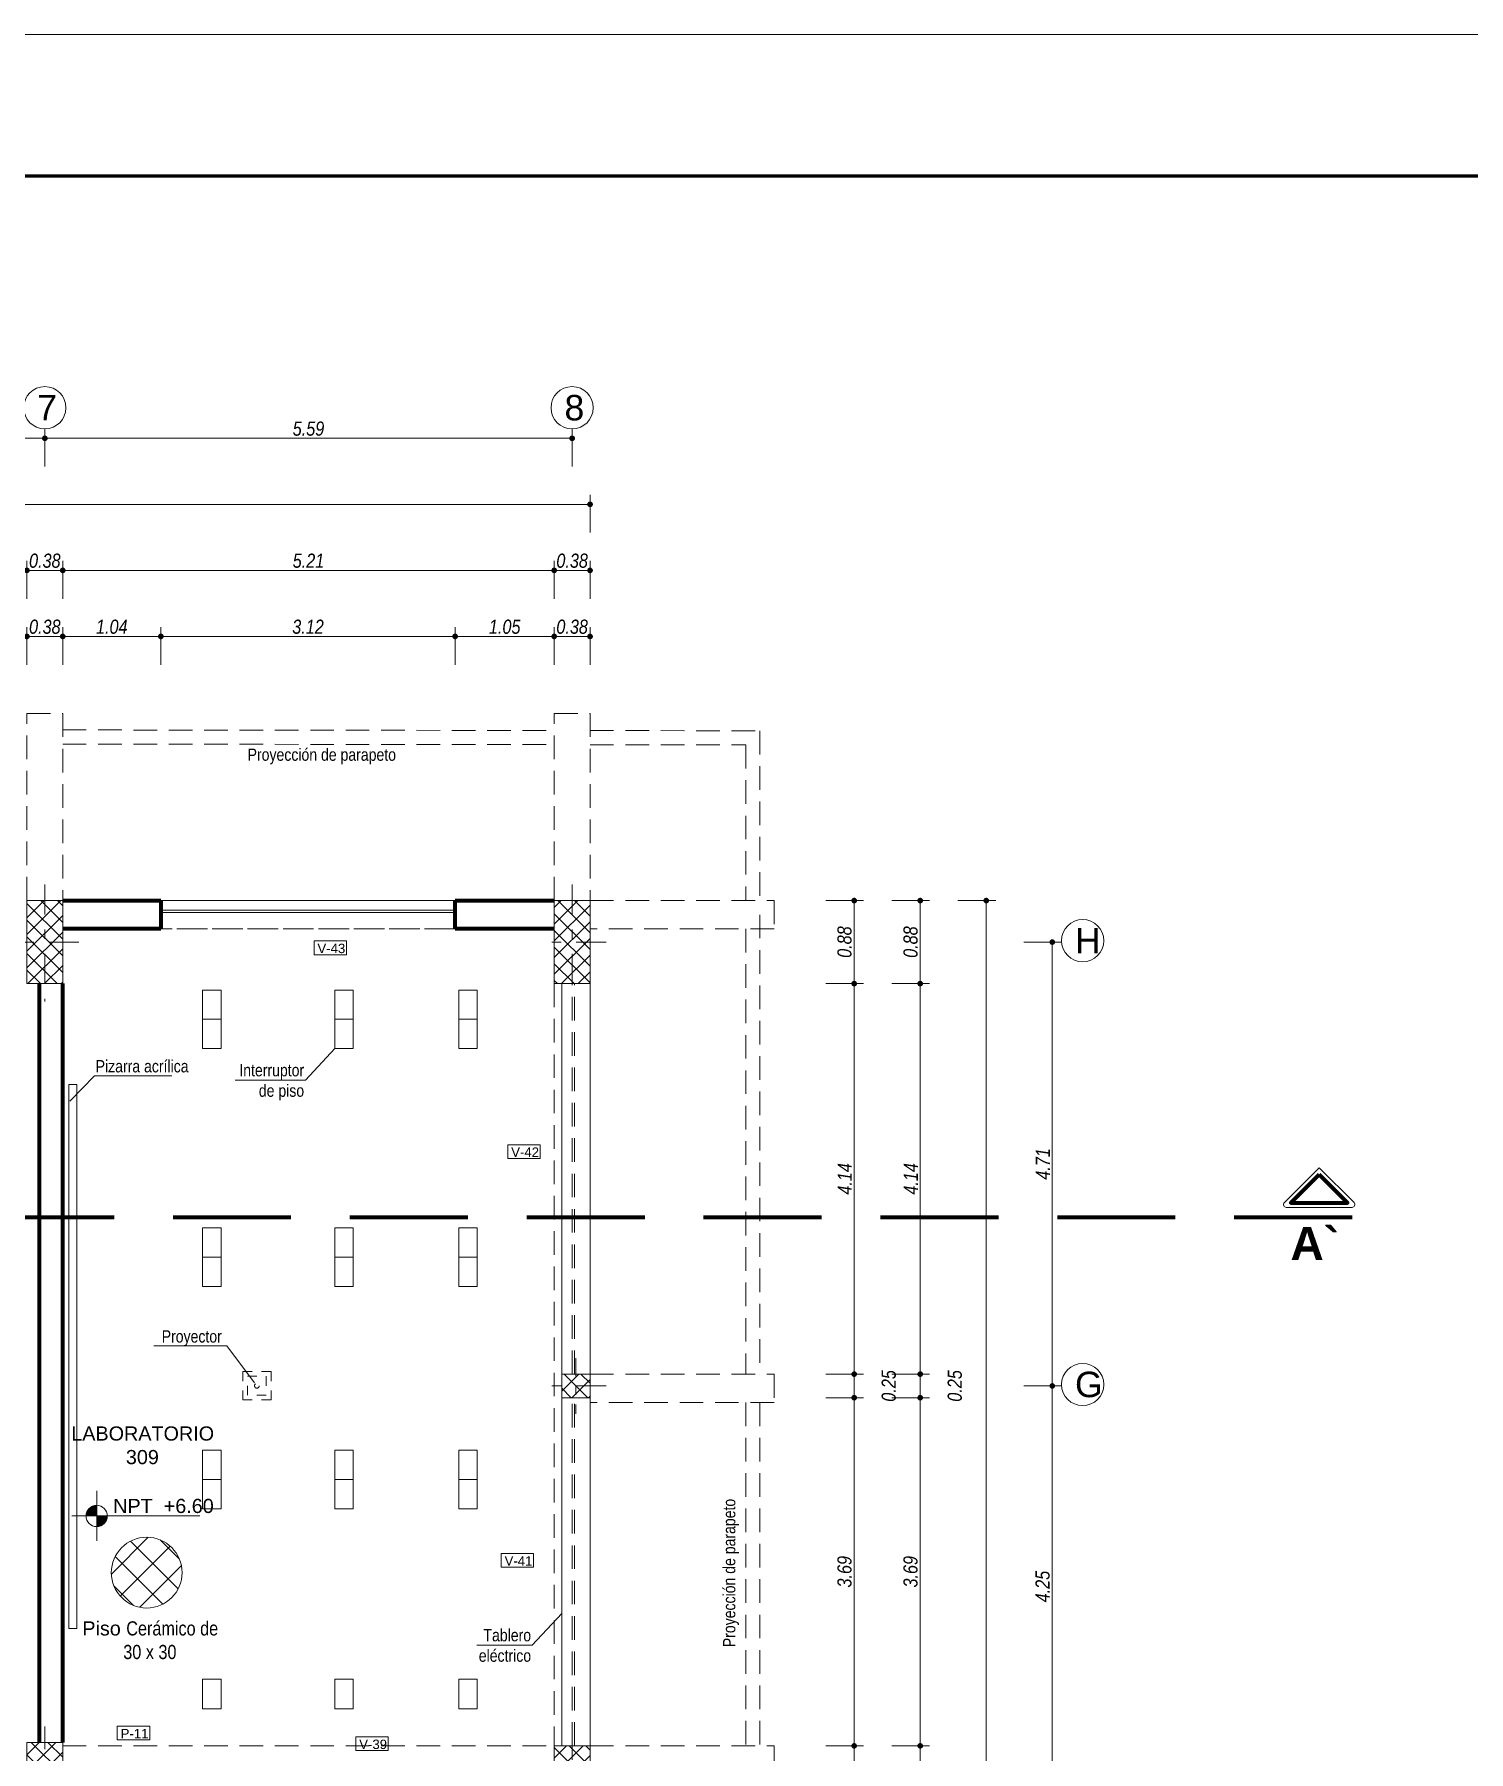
# Model space of a CAD drawing. Header units: inches. Extents: x 140 to 978, y -82 to 38.
# Drawn here: x 801.6 to 816.8, y 13.45 to 31.65 of the extents above; entities that cross this region are included whole.
import ezdxf

# ---------------------------------------------------------------- set-up
doc = ezdxf.new("R2010")
doc.units = ezdxf.units.IN
doc.header["$MEASUREMENT"] = 0
for name, pattern in [('DASHDOT2', [12.7, 6.35, -3.175, 0, -3.175]), ('DASHED', [0.75, 0.5, -0.25]), ('DASHED2', [0.375, 0.25, -0.125])]:
    doc.linetypes.add(name, pattern=pattern)
doc.layers.get('0').update_dxf_attribs({"lineweight": 0})
for name, color, linetype, lineweight in [('UNSAAC CUBIERTAS', 22, 'Continuous', 0), ('UNSAAC- ROTULO', 7, 'Continuous', 60), ('UNSAAC-COLUMNA', 24, 'Continuous', 0), ('UNSAAC-CORTE ESTRUCTURA', 7, 'Continuous', 70), ('UNSAAC-COTA', 48, 'Continuous', 0), ('UNSAAC-EJE COLUMNA', 22, 'DASHDOT2', 0), ('UNSAAC-FACHADA(2DO PLANO)', 7, 'Continuous', 30), ('UNSAAC-LINEA DE CORTE', 7, 'Continuous', 70), ('UNSAAC-LLAMADOS', 88, 'Continuous', 0), ('UNSAAC-MUEBLE', 254, 'Continuous', 0), ('UNSAAC-MURETE', 146, 'Continuous', 20), ('UNSAAC-MUROS', 7, 'Continuous', 70), ('UNSAAC-PROYECCIONES', 38, 'DASHED2', 0), ('UNSAAC-TEXTOS', 250, 'Continuous', 0), ('UNSAAC-TEXTURAS', 250, 'Continuous', 0), ('UNSAAC-VANOS', 24, 'Continuous', 0)]:
    doc.layers.add(name, color=color, linetype=linetype, lineweight=lineweight)
doc.styles.add('5mm', font='GOTHIC.TTF', dxfattribs={"height": 5})
doc.styles.add('narrow', font='')
doc.styles.get("Standard").update_dxf_attribs({"font": 'arial.ttf'})
doc.styles.get('narrow').set_extended_font_data('Arial Narrow', italic=True)
doc.dimstyles.new('1EN75', dxfattribs={"dimtxt": 0.15, "dimasz": 0.06, "dimexe": 0.1, "dimexo": 0.15, "dimgap": 0.025, "dimtad": 1, "dimzin": 1, "dimdsep": 46, "dimtxsty": 'narrow', "dimblk": 'DOT', "dimcen": 0.1, "dimclrd": 256, "dimclre": 256, "dimclrt": 256, "dimaunit": 1, "dimadec": 3, "dimazin": 0, "dimtfac": 1, "dimtmove": 2, "dimatfit": 3, "dimldrblk": 'ARCHTICK', "dimfxl": 0.3, "dimfxlon": 1, "dimtolj": 1, "dimtzin": 0, "dimlwd": 0, "dimlwe": 0, "dimarcsym": 0})

# ---------------------------------------------------------------- blocks, each defined once
blk = doc.blocks.new('col 1')
at = {"layer": 'UNSAAC-TEXTURAS'}
h = blk.add_hatch(dxfattribs=at)
h.set_pattern_fill('ANSI37', color=256)
h.set_pattern_definition([(45, (-883.57834, -198.29603), (-0.088388348, 0.088388348), []), (135, (-883.57834, -198.29603), (-0.088388348, -0.088388348), [])])
h.paths.add_polyline_path([(0.15, 0.25), (0, 0.25), (0, 0.125), (0.15, 0.125)])
h.paths.add_polyline_path([(0.3, 0), (0.3, 0.125), (0.15, 0.125), (0.15, 0)])
h.paths.add_polyline_path([(0.3, 0.125), (0.3, 0.25), (0.15, 0.25), (0.15, 0.125)])
h.paths.add_polyline_path([(0, 0.125), (0, 0), (0.15, 0), (0.15, 0.125)])
at = {"layer": 'UNSAAC-COLUMNA'}
blk.add_lwpolyline([(0, 0), (0.3, 0), (0.3, 0.25), (0, 0.25)], close=True, dxfattribs=at)
at = {"layer": 'UNSAAC-EJE COLUMNA', "ltscale": 0.03}
blk.add_line((0.15, 0.42), (0.15, -0.17), dxfattribs=at)
at = {"layer": 'UNSAAC-EJE COLUMNA', "ltscale": 0.05}
blk.add_line((0.47, 0.125), (-0.17, 0.125), dxfattribs=at)
blk = doc.blocks.new('c')
at = {"layer": 'UNSAAC-TEXTURAS'}
h = blk.add_hatch(dxfattribs=at)
h.set_pattern_fill('ANSI37', color=256)
h.set_pattern_definition([(45, (-855.58834, -178.38853), (-0.088388348, 0.088388348), []), (135, (-855.58834, -178.38853), (-0.088388348, -0.088388348), [])])
h.paths.add_polyline_path([(0.19, 0.635), (0, 0.635), (0, 0.316), (0.19, 0.316)])
h.paths.add_polyline_path([(0.19, 0.316), (0.38, 0.316), (0.38, 0.635), (0.19, 0.635)])
h.paths.add_polyline_path([(0.19, 0), (0.38, 0), (0.38, 0.316), (0.19, 0.316)])
h.paths.add_polyline_path([(0.19, 0.316), (0, 0.316), (0, 0), (0.19, 0)])
at = {"layer": 'UNSAAC-COLUMNA'}
blk.add_lwpolyline([(0, 0), (0, 0.635), (0.38, 0.635), (0.38, 0)], dxfattribs=at)
blk.add_lwpolyline([(0, 0.635), (0.38, 0.635), (0.38, 0), (0, 0)], close=True, dxfattribs=at)
at = {"layer": 'UNSAAC-EJE COLUMNA', "ltscale": 0.05}
for p, q in [((0.19, -0.172), (0.19, 0.805)), ((0.55, 0.316), (-0.17, 0.316))]:
    blk.add_line(p, q, dxfattribs=at)
blk = doc.blocks.new('cs1')
at = {"layer": 'UNSAAC-TEXTURAS'}
h = blk.add_hatch(dxfattribs=at)
h.set_pattern_fill('ANSI37', color=256)
h.paths.add_polyline_path([(850.008, 169.826), (850.198, 169.826), (850.198, 170.266), (850.008, 170.266)])
h.paths.add_polyline_path([(850.198, 169.826), (850.388, 169.826), (850.388, 170.266), (850.198, 170.266)])
h.paths.add_polyline_path([(850.388, 169.826), (850.198, 169.826), (850.198, 169.386), (850.388, 169.386)])
h.paths.add_polyline_path([(850.198, 169.826), (850.008, 169.826), (850.008, 169.386), (850.198, 169.386)])
at = {"layer": 'UNSAAC-COLUMNA'}
blk.add_lwpolyline([(850.388, 169.386), (850.388, 170.266), (850.008, 170.266), (850.008, 169.386)], close=True, dxfattribs=at)
at = {"layer": 'UNSAAC-EJE COLUMNA', "ltscale": 0.05}
for p, q in [((850.198, 170.436), (850.198, 169.196)), ((850.558, 169.826), (849.828, 169.826))]:
    blk.add_line(p, q, dxfattribs=at)
blk = doc.blocks.new('A$C38507331')
at = {"layer": 'UNSAAC-PROYECCIONES'}
for p, q in [((7.069, 34.716), (1.859, 34.716)), ((7.069, 34.416), (1.859, 34.416)), ((1.859, 33.871), (1.859, 25.791)), ((7.069, 33.836), (7.069, 25.756)), ((7.449, 33.836), (7.449, 25.756)), ((1.859, 25.756), (7.069, 25.756))]:
    blk.add_line(p, q, dxfattribs=at)
for points in [[(1.479, 34.716), (1.479, 36.7), (1.859, 36.7), (1.859, 34.716)], [(7.069, 34.716), (7.069, 36.7), (7.449, 36.7), (7.449, 34.716)], [(1.859, 36.525), (7.069, 36.519)], [(7.449, 36.518), (9.249, 36.516), (9.249, 34.716)], [(1.859, 36.375), (7.069, 36.369)], [(7.449, 36.368), (9.099, 36.366), (9.099, 34.716)], [(7.449, 34.716), (9.399, 34.716), (9.399, 34.416), (7.449, 34.416)], [(9.099, 34.416), (9.099, 29.696)], [(9.249, 34.566), (9.249, 29.691)], [(7.449, 29.696), (9.399, 29.696), (9.399, 29.396), (7.449, 29.396)], [(9.099, 29.396), (9.099, 25.756)], [(9.249, 29.396), (9.249, 25.756)], [(7.449, 25.756), (9.399, 25.756), (9.399, 25.456), (7.449, 25.456)]]:
    blk.add_lwpolyline(points, dxfattribs=at)
at = {"layer": 'UNSAAC-TEXTURAS'}
for name, p in [('cs1', (-848.529, -135.55)), ('cs1', (-842.939, -135.55)), ('col 1', (7.149, 29.446)), ('c', (1.479, 25.156)), ('cs1', (-842.939, -144.51))]:
    blk.add_blockref(name, p, dxfattribs=at)
blk = doc.blocks.new('_Dot')
at = {"color": 0, "linetype": 'ByBlock', "lineweight": -2}
blk.add_line((-0.5, 0), (-1, 0), dxfattribs=at)
at = {"color": 0, "linetype": 'ByBlock', "const_width": 0.5}
blk.add_lwpolyline([(-0.25, 0, 1), (0.25, 0, 1)], format="xyb", close=True, dxfattribs=at)
blk = doc.blocks.new('*D501')
at = {"layer": 'Defpoints', "color": 0, "transparency": 16777216}
for p in [(801.897, 25.269), (801.517, 24.269), (801.897, 24.269)]:
    blk.add_point(p, dxfattribs=at)
at = {"layer": 'UNSAAC-COTA', "lineweight": 0, "transparency": 16777216}
for p, q in [((801.517, 24.969), (801.517, 25.369)), ((801.897, 24.969), (801.897, 25.369)), ((801.577, 25.269), (801.837, 25.269))]:
    blk.add_line(p, q, dxfattribs=at)
at = {"layer": 'UNSAAC-COTA', "lineweight": 0, "transparency": 16777216, "xscale": 0.06, "yscale": 0.06, "zscale": 0.06, "rotation": 180}
blk.add_blockref('_Dot', (801.517, 25.269), dxfattribs=at)
at = {"layer": 'UNSAAC-COTA', "lineweight": 0, "transparency": 16777216, "xscale": 0.06, "yscale": 0.06, "zscale": 0.06}
blk.add_blockref('_Dot', (801.897, 25.269), dxfattribs=at)
at = {"layer": 'UNSAAC-COTA', "transparency": 16777216, "insert": (801.707, 25.371), "char_height": 0.15, "attachment_point": 5, "style": 'narrow'}
blk.add_mtext('\\A1;0.38', dxfattribs=at)
blk = doc.blocks.new('_ArchTick')
at = {"layer": 'UNSAAC-FACHADA(2DO PLANO)', "color": 0, "const_width": 0.15}
blk.add_lwpolyline([(-0.5, -0.5), (0.5, 0.5)], dxfattribs=at)
blk = doc.blocks.new('*D502')
at = {"layer": 'Defpoints', "color": 0, "transparency": 16777216}
for p in [(802.937, 25.269), (801.897, 24.269), (802.937, 24.269)]:
    blk.add_point(p, dxfattribs=at)
at = {"layer": 'UNSAAC-COTA', "lineweight": 0, "transparency": 16777216}
for p, q in [((801.897, 24.969), (801.897, 25.369)), ((802.937, 24.969), (802.937, 25.369)), ((801.957, 25.269), (802.877, 25.269))]:
    blk.add_line(p, q, dxfattribs=at)
at = {"layer": 'UNSAAC-COTA', "lineweight": 0, "transparency": 16777216, "xscale": 0.06, "yscale": 0.06, "zscale": 0.06, "rotation": 180}
blk.add_blockref('_Dot', (801.897, 25.269), dxfattribs=at)
at = {"layer": 'UNSAAC-COTA', "lineweight": 0, "transparency": 16777216, "xscale": 0.06, "yscale": 0.06, "zscale": 0.06}
blk.add_blockref('_Dot', (802.937, 25.269), dxfattribs=at)
at = {"layer": 'UNSAAC-COTA', "transparency": 16777216, "insert": (802.417, 25.371), "char_height": 0.15, "attachment_point": 5, "style": 'narrow'}
blk.add_mtext('\\A1;1.04', dxfattribs=at)
blk = doc.blocks.new('*D503')
at = {"layer": 'Defpoints', "color": 0, "transparency": 16777216}
for p in [(806.057, 25.269), (802.937, 24.269), (806.057, 24.269)]:
    blk.add_point(p, dxfattribs=at)
at = {"layer": 'UNSAAC-COTA', "lineweight": 0, "transparency": 16777216}
for p, q in [((802.937, 24.969), (802.937, 25.369)), ((806.057, 24.969), (806.057, 25.369)), ((802.997, 25.269), (805.997, 25.269))]:
    blk.add_line(p, q, dxfattribs=at)
at = {"layer": 'UNSAAC-COTA', "lineweight": 0, "transparency": 16777216, "xscale": 0.06, "yscale": 0.06, "zscale": 0.06, "rotation": 180}
blk.add_blockref('_Dot', (802.937, 25.269), dxfattribs=at)
at = {"layer": 'UNSAAC-COTA', "lineweight": 0, "transparency": 16777216, "xscale": 0.06, "yscale": 0.06, "zscale": 0.06}
blk.add_blockref('_Dot', (806.057, 25.269), dxfattribs=at)
at = {"layer": 'UNSAAC-COTA', "transparency": 16777216, "insert": (804.497, 25.371), "char_height": 0.15, "attachment_point": 5, "style": 'narrow'}
blk.add_mtext('\\A1;3.12', dxfattribs=at)
blk = doc.blocks.new('*D504')
at = {"layer": 'Defpoints', "color": 0, "transparency": 16777216}
for p in [(807.107, 25.269), (806.057, 24.269), (807.107, 24.269)]:
    blk.add_point(p, dxfattribs=at)
at = {"layer": 'UNSAAC-COTA', "lineweight": 0, "transparency": 16777216}
for p, q in [((806.057, 24.969), (806.057, 25.369)), ((807.107, 24.969), (807.107, 25.369)), ((806.117, 25.269), (807.047, 25.269))]:
    blk.add_line(p, q, dxfattribs=at)
at = {"layer": 'UNSAAC-COTA', "lineweight": 0, "transparency": 16777216, "xscale": 0.06, "yscale": 0.06, "zscale": 0.06, "rotation": 180}
blk.add_blockref('_Dot', (806.057, 25.269), dxfattribs=at)
at = {"layer": 'UNSAAC-COTA', "lineweight": 0, "transparency": 16777216, "xscale": 0.06, "yscale": 0.06, "zscale": 0.06}
blk.add_blockref('_Dot', (807.107, 25.269), dxfattribs=at)
at = {"layer": 'UNSAAC-COTA', "transparency": 16777216, "insert": (806.582, 25.371), "char_height": 0.15, "attachment_point": 5, "style": 'narrow'}
blk.add_mtext('\\A1;1.05', dxfattribs=at)
blk = doc.blocks.new('*D505')
at = {"layer": 'Defpoints', "color": 0, "transparency": 16777216}
for p in [(807.487, 25.269), (807.107, 24.269), (807.487, 24.269)]:
    blk.add_point(p, dxfattribs=at)
at = {"layer": 'UNSAAC-COTA', "lineweight": 0, "transparency": 16777216}
for p, q in [((807.107, 24.969), (807.107, 25.369)), ((807.487, 24.969), (807.487, 25.369)), ((807.167, 25.269), (807.427, 25.269))]:
    blk.add_line(p, q, dxfattribs=at)
at = {"layer": 'UNSAAC-COTA', "lineweight": 0, "transparency": 16777216, "xscale": 0.06, "yscale": 0.06, "zscale": 0.06, "rotation": 180}
blk.add_blockref('_Dot', (807.107, 25.269), dxfattribs=at)
at = {"layer": 'UNSAAC-COTA', "lineweight": 0, "transparency": 16777216, "xscale": 0.06, "yscale": 0.06, "zscale": 0.06}
blk.add_blockref('_Dot', (807.487, 25.269), dxfattribs=at)
at = {"layer": 'UNSAAC-COTA', "transparency": 16777216, "insert": (807.297, 25.371), "char_height": 0.15, "attachment_point": 5, "style": 'narrow'}
blk.add_mtext('\\A1;0.38', dxfattribs=at)
blk = doc.blocks.new('*D517')
at = {"layer": 'Defpoints', "color": 0, "transparency": 16777216}
for p in [(801.897, 25.969), (801.517, 24.269), (801.897, 24.269)]:
    blk.add_point(p, dxfattribs=at)
at = {"layer": 'UNSAAC-COTA', "lineweight": 0, "transparency": 16777216}
for p, q in [((801.517, 25.669), (801.517, 26.069)), ((801.897, 25.669), (801.897, 26.069)), ((801.577, 25.969), (801.837, 25.969))]:
    blk.add_line(p, q, dxfattribs=at)
at = {"layer": 'UNSAAC-COTA', "lineweight": 0, "transparency": 16777216, "xscale": 0.06, "yscale": 0.06, "zscale": 0.06, "rotation": 180}
blk.add_blockref('_Dot', (801.517, 25.969), dxfattribs=at)
at = {"layer": 'UNSAAC-COTA', "lineweight": 0, "transparency": 16777216, "xscale": 0.06, "yscale": 0.06, "zscale": 0.06}
blk.add_blockref('_Dot', (801.897, 25.969), dxfattribs=at)
at = {"layer": 'UNSAAC-COTA', "transparency": 16777216, "insert": (801.707, 26.071), "char_height": 0.15, "attachment_point": 5, "style": 'narrow'}
blk.add_mtext('\\A1;0.38', dxfattribs=at)
blk = doc.blocks.new('*D518')
at = {"layer": 'Defpoints', "color": 0, "transparency": 16777216}
for p in [(807.107, 25.969), (801.897, 24.269), (807.107, 24.269)]:
    blk.add_point(p, dxfattribs=at)
at = {"layer": 'UNSAAC-COTA', "lineweight": 0, "transparency": 16777216}
for p, q in [((801.897, 25.669), (801.897, 26.069)), ((807.107, 25.669), (807.107, 26.069)), ((801.957, 25.969), (807.047, 25.969))]:
    blk.add_line(p, q, dxfattribs=at)
at = {"layer": 'UNSAAC-COTA', "lineweight": 0, "transparency": 16777216, "xscale": 0.06, "yscale": 0.06, "zscale": 0.06, "rotation": 180}
blk.add_blockref('_Dot', (801.897, 25.969), dxfattribs=at)
at = {"layer": 'UNSAAC-COTA', "lineweight": 0, "transparency": 16777216, "xscale": 0.06, "yscale": 0.06, "zscale": 0.06}
blk.add_blockref('_Dot', (807.107, 25.969), dxfattribs=at)
at = {"layer": 'UNSAAC-COTA', "transparency": 16777216, "insert": (804.502, 26.071), "char_height": 0.15, "attachment_point": 5, "style": 'narrow'}
blk.add_mtext('\\A1;5.21', dxfattribs=at)
blk = doc.blocks.new('*D519')
at = {"layer": 'Defpoints', "color": 0, "transparency": 16777216}
for p in [(807.487, 25.969), (807.107, 24.269), (807.487, 24.269)]:
    blk.add_point(p, dxfattribs=at)
at = {"layer": 'UNSAAC-COTA', "lineweight": 0, "transparency": 16777216}
for p, q in [((807.107, 25.669), (807.107, 26.069)), ((807.487, 25.669), (807.487, 26.069)), ((807.167, 25.969), (807.427, 25.969))]:
    blk.add_line(p, q, dxfattribs=at)
at = {"layer": 'UNSAAC-COTA', "lineweight": 0, "transparency": 16777216, "xscale": 0.06, "yscale": 0.06, "zscale": 0.06, "rotation": 180}
blk.add_blockref('_Dot', (807.107, 25.969), dxfattribs=at)
at = {"layer": 'UNSAAC-COTA', "lineweight": 0, "transparency": 16777216, "xscale": 0.06, "yscale": 0.06, "zscale": 0.06}
blk.add_blockref('_Dot', (807.487, 25.969), dxfattribs=at)
at = {"layer": 'UNSAAC-COTA', "transparency": 16777216, "insert": (807.297, 26.071), "char_height": 0.15, "attachment_point": 5, "style": 'narrow'}
blk.add_mtext('\\A1;0.38', dxfattribs=at)
blk = doc.blocks.new('*D520')
at = {"layer": 'Defpoints', "color": 0, "transparency": 16777216}
for p in [(807.487, 26.669), (807.487, 24.269), (769.891, 21.864)]:
    blk.add_point(p, dxfattribs=at)
at = {"layer": 'UNSAAC-COTA', "lineweight": 0, "transparency": 16777216}
for p, q in [((769.891, 26.369), (769.891, 26.769)), ((807.487, 26.369), (807.487, 26.769)), ((769.951, 26.669), (807.427, 26.669))]:
    blk.add_line(p, q, dxfattribs=at)
at = {"layer": 'UNSAAC-COTA', "lineweight": 0, "transparency": 16777216, "xscale": 0.06, "yscale": 0.06, "zscale": 0.06, "rotation": 180}
blk.add_blockref('_Dot', (769.891, 26.669), dxfattribs=at)
at = {"layer": 'UNSAAC-COTA', "lineweight": 0, "transparency": 16777216, "xscale": 0.06, "yscale": 0.06, "zscale": 0.06}
blk.add_blockref('_Dot', (807.487, 26.669), dxfattribs=at)
at = {"layer": 'UNSAAC-COTA', "transparency": 16777216, "insert": (788.689, 26.771), "char_height": 0.15, "attachment_point": 5, "style": 'narrow'}
blk.add_mtext('\\A1;37.60', dxfattribs=at)
blk = doc.blocks.new('*D526')
at = {"layer": 'Defpoints', "color": 0, "transparency": 16777216}
for p in [(801.707, 27.369), (796.127, 24.439), (801.707, 24.439)]:
    blk.add_point(p, dxfattribs=at)
at = {"layer": 'UNSAAC-COTA', "lineweight": 0, "transparency": 16777216}
for p, q in [((796.127, 27.069), (796.127, 27.469)), ((796.187, 27.369), (801.647, 27.369)), ((801.707, 27.069), (801.707, 27.469))]:
    blk.add_line(p, q, dxfattribs=at)
at = {"layer": 'UNSAAC-COTA', "lineweight": 0, "transparency": 16777216, "xscale": 0.06, "yscale": 0.06, "zscale": 0.06, "rotation": 180}
blk.add_blockref('_Dot', (796.127, 27.369), dxfattribs=at)
at = {"layer": 'UNSAAC-COTA', "lineweight": 0, "transparency": 16777216, "xscale": 0.06, "yscale": 0.06, "zscale": 0.06}
blk.add_blockref('_Dot', (801.707, 27.369), dxfattribs=at)
at = {"layer": 'UNSAAC-COTA', "transparency": 16777216, "insert": (798.917, 27.471), "char_height": 0.15, "attachment_point": 5, "style": 'narrow'}
blk.add_mtext('\\A1;5.58', dxfattribs=at)
blk = doc.blocks.new('*D527')
at = {"layer": 'Defpoints', "color": 0, "transparency": 16777216}
for p in [(807.297, 27.369), (801.707, 24.439), (807.297, 24.439)]:
    blk.add_point(p, dxfattribs=at)
at = {"layer": 'UNSAAC-COTA', "lineweight": 0, "transparency": 16777216}
for p, q in [((801.707, 27.069), (801.707, 27.469)), ((801.767, 27.369), (807.237, 27.369)), ((807.297, 27.069), (807.297, 27.469))]:
    blk.add_line(p, q, dxfattribs=at)
at = {"layer": 'UNSAAC-COTA', "lineweight": 0, "transparency": 16777216, "xscale": 0.06, "yscale": 0.06, "zscale": 0.06, "rotation": 180}
blk.add_blockref('_Dot', (801.707, 27.369), dxfattribs=at)
at = {"layer": 'UNSAAC-COTA', "lineweight": 0, "transparency": 16777216, "xscale": 0.06, "yscale": 0.06, "zscale": 0.06}
blk.add_blockref('_Dot', (807.297, 27.369), dxfattribs=at)
at = {"layer": 'UNSAAC-COTA', "transparency": 16777216, "insert": (804.502, 27.471), "char_height": 0.15, "attachment_point": 5, "style": 'narrow'}
blk.add_mtext('\\A1;5.59', dxfattribs=at)
blk = doc.blocks.new('*D582')
at = {"layer": 'Defpoints', "color": 0, "transparency": 16777216}
for p in [(807.487, 22.469), (807.487, 21.589), (810.287, 21.589)]:
    blk.add_point(p, dxfattribs=at)
at = {"layer": 'UNSAAC-COTA', "lineweight": 0, "transparency": 16777216}
for p, q in [((809.987, 22.469), (810.387, 22.469)), ((810.287, 22.409), (810.287, 21.649)), ((809.987, 21.589), (810.387, 21.589))]:
    blk.add_line(p, q, dxfattribs=at)
at = {"layer": 'UNSAAC-COTA', "lineweight": 0, "transparency": 16777216, "xscale": 0.06, "yscale": 0.06, "zscale": 0.06}
for p, rotation in [((810.287, 22.469), 90), ((810.287, 21.589), 270)]:
    blk.add_blockref('_Dot', p, dxfattribs=dict(at, rotation=rotation))
at = {"layer": 'UNSAAC-COTA', "transparency": 16777216, "insert": (810.185, 22.029), "char_height": 0.15, "attachment_point": 5, "rotation": 90, "style": 'narrow'}
blk.add_mtext('\\A1;0.88', dxfattribs=at)
blk = doc.blocks.new('*D583')
at = {"layer": 'Defpoints', "color": 0, "transparency": 16777216}
for p in [(807.487, 21.589), (807.487, 17.449), (810.287, 17.449)]:
    blk.add_point(p, dxfattribs=at)
at = {"layer": 'UNSAAC-COTA', "lineweight": 0, "transparency": 16777216}
for p, q in [((809.987, 21.589), (810.387, 21.589)), ((810.287, 21.529), (810.287, 17.509)), ((809.987, 17.449), (810.387, 17.449))]:
    blk.add_line(p, q, dxfattribs=at)
at = {"layer": 'UNSAAC-COTA', "lineweight": 0, "transparency": 16777216, "xscale": 0.06, "yscale": 0.06, "zscale": 0.06}
for p, rotation in [((810.287, 21.589), 90), ((810.287, 17.449), 270)]:
    blk.add_blockref('_Dot', p, dxfattribs=dict(at, rotation=rotation))
at = {"layer": 'UNSAAC-COTA', "transparency": 16777216, "insert": (810.187, 19.519), "char_height": 0.15, "attachment_point": 5, "rotation": 90, "style": 'narrow'}
blk.add_mtext('\\A1;4.14', dxfattribs=at)
blk = doc.blocks.new('*D584')
at = {"layer": 'Defpoints', "color": 0, "transparency": 16777216}
for p in [(807.487, 17.449), (807.487, 17.199), (810.287, 17.199)]:
    blk.add_point(p, dxfattribs=at)
at = {"layer": 'UNSAAC-COTA', "lineweight": 0, "transparency": 16777216}
for p, q in [((809.987, 17.449), (810.387, 17.449)), ((810.287, 17.389), (810.287, 17.259)), ((809.987, 17.199), (810.387, 17.199))]:
    blk.add_line(p, q, dxfattribs=at)
at = {"layer": 'UNSAAC-COTA', "lineweight": 0, "transparency": 16777216, "xscale": 0.06, "yscale": 0.06, "zscale": 0.06}
for p, rotation in [((810.287, 17.449), 90), ((810.287, 17.199), 270)]:
    blk.add_blockref('_Dot', p, dxfattribs=dict(at, rotation=rotation))
at = {"layer": 'UNSAAC-COTA', "transparency": 16777216, "insert": (810.654, 17.324), "char_height": 0.15, "attachment_point": 5, "rotation": 90, "style": 'narrow'}
blk.add_mtext('\\A1;0.25', dxfattribs=at)
blk = doc.blocks.new('*D585')
at = {"layer": 'Defpoints', "color": 0, "transparency": 16777216}
for p in [(807.487, 17.199), (807.487, 13.509), (810.287, 13.509)]:
    blk.add_point(p, dxfattribs=at)
at = {"layer": 'UNSAAC-COTA', "lineweight": 0, "transparency": 16777216}
for p, q in [((809.987, 17.199), (810.387, 17.199)), ((810.287, 17.139), (810.287, 13.569)), ((809.987, 13.509), (810.387, 13.509))]:
    blk.add_line(p, q, dxfattribs=at)
at = {"layer": 'UNSAAC-COTA', "lineweight": 0, "transparency": 16777216, "xscale": 0.06, "yscale": 0.06, "zscale": 0.06}
for p, rotation in [((810.287, 17.199), 90), ((810.287, 13.509), 270)]:
    blk.add_blockref('_Dot', p, dxfattribs=dict(at, rotation=rotation))
at = {"layer": 'UNSAAC-COTA', "transparency": 16777216, "insert": (810.185, 15.354), "char_height": 0.15, "attachment_point": 5, "rotation": 90, "style": 'narrow'}
blk.add_mtext('\\A1;3.69', dxfattribs=at)
blk = doc.blocks.new('*D586')
at = {"layer": 'Defpoints', "color": 0, "transparency": 16777216}
for p in [(807.487, 13.509), (807.487, 12.629), (810.287, 12.629)]:
    blk.add_point(p, dxfattribs=at)
at = {"layer": 'UNSAAC-COTA', "lineweight": 0, "transparency": 16777216}
for p, q in [((809.987, 13.509), (810.387, 13.509)), ((810.287, 13.449), (810.287, 12.689)), ((809.987, 12.629), (810.387, 12.629))]:
    blk.add_line(p, q, dxfattribs=at)
at = {"layer": 'UNSAAC-COTA', "lineweight": 0, "transparency": 16777216, "xscale": 0.06, "yscale": 0.06, "zscale": 0.06}
for p, rotation in [((810.287, 13.509), 90), ((810.287, 12.629), 270)]:
    blk.add_blockref('_Dot', p, dxfattribs=dict(at, rotation=rotation))
at = {"layer": 'UNSAAC-COTA', "transparency": 16777216, "insert": (810.185, 13.069), "char_height": 0.15, "attachment_point": 5, "rotation": 90, "style": 'narrow'}
blk.add_mtext('\\A1;0.88', dxfattribs=at)
blk = doc.blocks.new('*D603')
at = {"layer": 'Defpoints', "color": 0, "transparency": 16777216}
for p in [(807.487, 22.469), (807.487, 21.589), (810.987, 21.589)]:
    blk.add_point(p, dxfattribs=at)
at = {"layer": 'UNSAAC-COTA', "lineweight": 0, "transparency": 16777216}
for p, q in [((810.687, 22.469), (811.087, 22.469)), ((810.987, 22.409), (810.987, 21.649)), ((810.687, 21.589), (811.087, 21.589))]:
    blk.add_line(p, q, dxfattribs=at)
at = {"layer": 'UNSAAC-COTA', "lineweight": 0, "transparency": 16777216, "xscale": 0.06, "yscale": 0.06, "zscale": 0.06}
for p, rotation in [((810.987, 22.469), 90), ((810.987, 21.589), 270)]:
    blk.add_blockref('_Dot', p, dxfattribs=dict(at, rotation=rotation))
at = {"layer": 'UNSAAC-COTA', "transparency": 16777216, "insert": (810.885, 22.029), "char_height": 0.15, "attachment_point": 5, "rotation": 90, "style": 'narrow'}
blk.add_mtext('\\A1;0.88', dxfattribs=at)
blk = doc.blocks.new('*D573')
at = {"layer": 'Defpoints', "color": 0, "transparency": 16777216}
for p in [(807.487, 21.589), (807.487, 17.449), (810.987, 17.449)]:
    blk.add_point(p, dxfattribs=at)
at = {"layer": 'UNSAAC-COTA', "lineweight": 0, "transparency": 16777216}
for p, q in [((810.687, 21.589), (811.087, 21.589)), ((810.987, 21.529), (810.987, 17.509)), ((810.687, 17.449), (811.087, 17.449))]:
    blk.add_line(p, q, dxfattribs=at)
at = {"layer": 'UNSAAC-COTA', "lineweight": 0, "transparency": 16777216, "xscale": 0.06, "yscale": 0.06, "zscale": 0.06}
for p, rotation in [((810.987, 21.589), 90), ((810.987, 17.449), 270)]:
    blk.add_blockref('_Dot', p, dxfattribs=dict(at, rotation=rotation))
at = {"layer": 'UNSAAC-COTA', "transparency": 16777216, "insert": (810.887, 19.519), "char_height": 0.15, "attachment_point": 5, "rotation": 90, "style": 'narrow'}
blk.add_mtext('\\A1;4.14', dxfattribs=at)
blk = doc.blocks.new('*D574')
at = {"layer": 'Defpoints', "color": 0, "transparency": 16777216}
for p in [(807.487, 17.449), (807.487, 17.199), (810.987, 17.199)]:
    blk.add_point(p, dxfattribs=at)
at = {"layer": 'UNSAAC-COTA', "lineweight": 0, "transparency": 16777216}
for p, q in [((810.687, 17.449), (811.087, 17.449)), ((810.987, 17.389), (810.987, 17.259)), ((810.687, 17.199), (811.087, 17.199))]:
    blk.add_line(p, q, dxfattribs=at)
at = {"layer": 'UNSAAC-COTA', "lineweight": 0, "transparency": 16777216, "xscale": 0.06, "yscale": 0.06, "zscale": 0.06}
for p, rotation in [((810.987, 17.449), 90), ((810.987, 17.199), 270)]:
    blk.add_blockref('_Dot', p, dxfattribs=dict(at, rotation=rotation))
at = {"layer": 'UNSAAC-COTA', "transparency": 16777216, "insert": (811.354, 17.324), "char_height": 0.15, "attachment_point": 5, "rotation": 90, "style": 'narrow'}
blk.add_mtext('\\A1;0.25', dxfattribs=at)
blk = doc.blocks.new('*D575')
at = {"layer": 'Defpoints', "color": 0, "transparency": 16777216}
for p in [(807.487, 17.199), (807.487, 13.509), (810.987, 13.509)]:
    blk.add_point(p, dxfattribs=at)
at = {"layer": 'UNSAAC-COTA', "lineweight": 0, "transparency": 16777216}
for p, q in [((810.687, 17.199), (811.087, 17.199)), ((810.987, 17.139), (810.987, 13.569)), ((810.687, 13.509), (811.087, 13.509))]:
    blk.add_line(p, q, dxfattribs=at)
at = {"layer": 'UNSAAC-COTA', "lineweight": 0, "transparency": 16777216, "xscale": 0.06, "yscale": 0.06, "zscale": 0.06}
for p, rotation in [((810.987, 17.199), 90), ((810.987, 13.509), 270)]:
    blk.add_blockref('_Dot', p, dxfattribs=dict(at, rotation=rotation))
at = {"layer": 'UNSAAC-COTA', "transparency": 16777216, "insert": (810.885, 15.354), "char_height": 0.15, "attachment_point": 5, "rotation": 90, "style": 'narrow'}
blk.add_mtext('\\A1;3.69', dxfattribs=at)
blk = doc.blocks.new('*D576')
at = {"layer": 'Defpoints', "color": 0, "transparency": 16777216}
for p in [(807.487, 13.509), (807.487, 12.629), (810.987, 12.629)]:
    blk.add_point(p, dxfattribs=at)
at = {"layer": 'UNSAAC-COTA', "lineweight": 0, "transparency": 16777216}
for p, q in [((810.687, 13.509), (811.087, 13.509)), ((810.987, 13.449), (810.987, 12.689)), ((810.687, 12.629), (811.087, 12.629))]:
    blk.add_line(p, q, dxfattribs=at)
at = {"layer": 'UNSAAC-COTA', "lineweight": 0, "transparency": 16777216, "xscale": 0.06, "yscale": 0.06, "zscale": 0.06}
for p, rotation in [((810.987, 13.509), 90), ((810.987, 12.629), 270)]:
    blk.add_blockref('_Dot', p, dxfattribs=dict(at, rotation=rotation))
at = {"layer": 'UNSAAC-COTA', "transparency": 16777216, "insert": (810.885, 13.069), "char_height": 0.15, "attachment_point": 5, "rotation": 90, "style": 'narrow'}
blk.add_mtext('\\A1;0.88', dxfattribs=at)
blk = doc.blocks.new('*D581')
at = {"layer": 'Defpoints', "color": 0, "transparency": 16777216}
for p in [(807.487, 22.469), (811.687, 22.469), (807.487, -11.501)]:
    blk.add_point(p, dxfattribs=at)
at = {"layer": 'UNSAAC-COTA', "lineweight": 0, "transparency": 16777216}
for p, q in [((811.387, 22.469), (811.787, 22.469)), ((811.687, -11.441), (811.687, 22.409)), ((811.387, -11.501), (811.787, -11.501))]:
    blk.add_line(p, q, dxfattribs=at)
at = {"layer": 'UNSAAC-COTA', "lineweight": 0, "transparency": 16777216, "xscale": 0.06, "yscale": 0.06, "zscale": 0.06}
for p, rotation in [((811.687, 22.469), 90), ((811.687, -11.501), 270)]:
    blk.add_blockref('_Dot', p, dxfattribs=dict(at, rotation=rotation))
at = {"layer": 'UNSAAC-COTA', "transparency": 16777216, "insert": (811.585, 5.484), "char_height": 0.15, "attachment_point": 5, "rotation": 90, "style": 'narrow'}
blk.add_mtext('\\A1;33.97', dxfattribs=at)
blk = doc.blocks.new('*D612')
at = {"layer": 'Defpoints', "color": 0, "transparency": 16777216}
for p in [(807.657, 22.029), (807.657, 17.324), (812.387, 17.324)]:
    blk.add_point(p, dxfattribs=at)
at = {"layer": 'UNSAAC-COTA', "lineweight": 0, "transparency": 16777216}
for p, q in [((812.087, 22.029), (812.487, 22.029)), ((812.387, 21.969), (812.387, 17.384)), ((812.087, 17.324), (812.487, 17.324))]:
    blk.add_line(p, q, dxfattribs=at)
at = {"layer": 'UNSAAC-COTA', "lineweight": 0, "transparency": 16777216, "xscale": 0.06, "yscale": 0.06, "zscale": 0.06}
for p, rotation in [((812.387, 22.029), 90), ((812.387, 17.324), 270)]:
    blk.add_blockref('_Dot', p, dxfattribs=dict(at, rotation=rotation))
at = {"layer": 'UNSAAC-COTA', "transparency": 16777216, "insert": (812.287, 19.677), "char_height": 0.15, "attachment_point": 5, "rotation": 90, "style": 'narrow'}
blk.add_mtext('\\A1;4.71', dxfattribs=at)
blk = doc.blocks.new('*D613')
at = {"layer": 'Defpoints', "color": 0, "transparency": 16777216}
for p in [(807.657, 17.324), (807.657, 13.069), (812.387, 13.069)]:
    blk.add_point(p, dxfattribs=at)
at = {"layer": 'UNSAAC-COTA', "lineweight": 0, "transparency": 16777216}
for p, q in [((812.087, 17.324), (812.487, 17.324)), ((812.387, 17.264), (812.387, 13.129)), ((812.087, 13.069), (812.487, 13.069))]:
    blk.add_line(p, q, dxfattribs=at)
at = {"layer": 'UNSAAC-COTA', "lineweight": 0, "transparency": 16777216, "xscale": 0.06, "yscale": 0.06, "zscale": 0.06}
for p, rotation in [((812.387, 17.324), 90), ((812.387, 13.069), 270)]:
    blk.add_blockref('_Dot', p, dxfattribs=dict(at, rotation=rotation))
at = {"layer": 'UNSAAC-COTA', "transparency": 16777216, "insert": (812.285, 15.197), "char_height": 0.15, "attachment_point": 5, "rotation": 90, "style": 'narrow'}
blk.add_mtext('\\A1;4.25', dxfattribs=at)
blk = doc.blocks.new('npt')
at = {"layer": 'UNSAAC-TEXTOS'}
h = blk.add_hatch(color=0, dxfattribs=at)
h.dxf.hatch_style = 1
h.paths.add_polyline_path([(0.0522, 0), (0, 0), (0, -0.0522, 0.414214)])
h.paths.add_polyline_path([(0, 0.0522, 0.414214), (-0.0522, 0), (0, 0)])
at = {"layer": 'UNSAAC-TEXTOS', "color": 0}
for p, q in [((0, -0.1228), (0, 0.1228)), ((-0.1228, 0), (0.507, 0))]:
    blk.add_line(p, q, dxfattribs=at)
blk.add_circle((0, 0), 0.0522, dxfattribs=at)
blk = doc.blocks.new('cañon planta')
at = {"layer": 'UNSAAC-MUEBLE', "linetype": 'DASHED', "ltscale": 0.09}
blk.add_lwpolyline([(750.392, 72.439), (750.692, 72.439), (750.692, 72.139), (750.392, 72.139), (750.392, 72.439)], dxfattribs=at)
blk.add_lwpolyline([(750.442, 72.389), (750.642, 72.389), (750.642, 72.189), (750.442, 72.189)], close=True, dxfattribs=at)
blk.add_circle((750.542, 72.289), 0.025, dxfattribs=at)

msp = doc.modelspace()

# ---------------------------------------------------------------- hatches: boundary and pattern name
at = {"layer": 'UNSAAC-TEXTOS'}
h = msp.add_hatch(dxfattribs=at)
h.set_pattern_fill('_USER', color=256, scale=0.23019, angle=45, style=0, double=1, pattern_type=0)
h.set_pattern_definition([(45, (737.4198, -71.47575), (-0.16276894, 0.16276894), []), (135, (737.4198, -71.47575), (-0.16276894, -0.16276894), [])])
edge = h.paths.add_edge_path()
edge.add_arc((802.787, 15.345), 0.375, 0, 360)

# ---------------------------------------------------------------- linework, layer by layer
at = {"layer": 'UNSAAC CUBIERTAS', "ltscale": 1.75}
msp.add_lwpolyline([(815.586, 19.267), (815.217, 19.637), (814.847, 19.267, 0.668179), (814.868, 19.216), (815.565, 19.216, 0.668179)], format="xyb", close=True, dxfattribs=at)
at = {"layer": 'UNSAAC- ROTULO', "color": 5, "lineweight": 0, "flags": 128}
msp.add_lwpolyline([(748.395, 31.651), (824.895, 31.651), (824.895, -22.349), (748.395, -22.349)], close=True, dxfattribs=at)
at = {"layer": 'UNSAAC- ROTULO'}
msp.add_lwpolyline([(749.895, 30.151), (823.395, 30.151), (823.395, -20.849), (749.895, -20.849)], close=True, dxfattribs=at)
at = {"layer": 'UNSAAC-CORTE ESTRUCTURA', "ltscale": 2.5}
msp.add_lwpolyline([(815.217, 19.566), (814.917, 19.266), (815.517, 19.266)], close=True, dxfattribs=at)
at = {"layer": 'UNSAAC-LINEA DE CORTE', "linetype": 'DASHED', "ltscale": 2.5}
msp.add_line((756.191, 19.113), (815.594, 19.113), dxfattribs=at)
at = {"layer": 'UNSAAC-LLAMADOS', "ltscale": 2.5}
for points in [[(803.724, 20.565), (804.469, 20.565), (804.781, 20.9)], [(803.052, 20.61), (802.233, 20.61), (801.973, 20.341)], [(806.286, 14.576), (806.875, 14.576), (807.187, 14.912)]]:
    msp.add_lwpolyline(points, dxfattribs=at)
at = {"layer": 'UNSAAC-LLAMADOS'}
msp.add_lwpolyline([(802.864, 17.75), (803.635, 17.75), (803.93, 17.358)], dxfattribs=at)
at = {"layer": 'UNSAAC-MUEBLE'}
for points in [[(803.379, 21.521), (803.575, 21.521), (803.575, 21.211), (803.379, 21.211)], [(804.781, 21.521), (804.977, 21.521), (804.977, 21.211), (804.781, 21.211)], [(806.097, 21.521), (806.292, 21.521), (806.292, 21.211), (806.097, 21.211)], [(803.379, 21.211), (803.575, 21.211), (803.575, 20.9), (803.379, 20.9)], [(804.781, 21.211), (804.977, 21.211), (804.977, 20.9), (804.781, 20.9)], [(806.097, 21.211), (806.292, 21.211), (806.292, 20.9), (806.097, 20.9)], [(803.379, 18.999), (803.575, 18.999), (803.575, 18.688), (803.379, 18.688)], [(804.781, 18.999), (804.977, 18.999), (804.977, 18.688), (804.781, 18.688)], [(806.097, 18.999), (806.292, 18.999), (806.292, 18.688), (806.097, 18.688)], [(803.379, 18.688), (803.575, 18.688), (803.575, 18.378), (803.379, 18.378)], [(804.781, 18.688), (804.977, 18.688), (804.977, 18.378), (804.781, 18.378)], [(806.097, 18.688), (806.292, 18.688), (806.292, 18.378), (806.097, 18.378)], [(803.379, 16.643), (803.575, 16.643), (803.575, 16.333), (803.379, 16.333)], [(804.781, 16.643), (804.977, 16.643), (804.977, 16.333), (804.781, 16.333)], [(806.097, 16.643), (806.292, 16.643), (806.292, 16.333), (806.097, 16.333)], [(803.379, 16.333), (803.575, 16.333), (803.575, 16.022), (803.379, 16.022)], [(804.781, 16.333), (804.977, 16.333), (804.977, 16.022), (804.781, 16.022)], [(806.097, 16.333), (806.292, 16.333), (806.292, 16.022), (806.097, 16.022)], [(803.379, 14.214), (803.575, 14.214), (803.575, 13.903), (803.379, 13.903)], [(804.781, 14.214), (804.977, 14.214), (804.977, 13.903), (804.781, 13.903)], [(806.097, 14.214), (806.292, 14.214), (806.292, 13.903), (806.097, 13.903)]]:
    msp.add_lwpolyline(points, close=True, dxfattribs=at)
at = {"layer": 'UNSAAC-MUEBLE', "ltscale": 2.5}
msp.add_lwpolyline([(801.96, 20.521), (802.048, 20.521), (802.048, 14.754), (801.96, 14.754)], close=True, dxfattribs=at)
at = {"layer": 'UNSAAC-MURETE'}
for p, q in [((807.187, 21.589), (807.487, 21.589)), ((807.187, 17.449), (807.187, 21.589)), ((807.487, 21.589), (807.487, 17.449))]:
    msp.add_line(p, q, dxfattribs=at)
msp.add_lwpolyline([(807.363, 17.199), (807.487, 17.199), (807.487, 13.509), (807.187, 13.509), (807.187, 17.199), (807.337, 17.199)], dxfattribs=at)
at = {"layer": 'UNSAAC-MUROS'}
for p, q in [((801.897, 22.469), (802.937, 22.469)), ((802.937, 22.469), (802.937, 22.169)), ((806.057, 22.469), (807.107, 22.469)), ((806.057, 22.169), (806.057, 22.469)), ((802.937, 22.169), (801.897, 22.169)), ((807.107, 22.169), (806.057, 22.169)), ((801.647, 21.589), (801.647, 13.544)), ((801.897, 13.544), (801.897, 21.589))]:
    msp.add_line(p, q, dxfattribs=at)
at = {"layer": 'UNSAAC-PROYECCIONES'}
msp.add_lwpolyline([(802.937, 22.469), (806.057, 22.469), (806.057, 22.169), (802.937, 22.169)], dxfattribs=at)
at = {"layer": 'UNSAAC-TEXTOS'}
for points in [[(804.561, 22.041), (804.905, 22.041), (804.905, 21.895), (804.561, 21.895)], [(806.615, 19.881), (806.959, 19.881), (806.959, 19.735), (806.615, 19.735)], [(806.545, 15.549), (806.889, 15.549), (806.889, 15.403), (806.545, 15.403)], [(802.475, 13.718), (802.819, 13.718), (802.819, 13.572), (802.475, 13.572)], [(805.004, 13.604), (805.348, 13.604), (805.348, 13.458), (805.004, 13.458)]]:
    msp.add_lwpolyline(points, close=True, dxfattribs=at)
for centre, radius in [((801.707, 27.693), 0.224), ((807.297, 27.693), 0.224), ((812.709, 22.044), 0.224), ((812.709, 17.339), 0.224), ((802.787, 15.345), 0.375)]:
    msp.add_circle(centre, radius, dxfattribs=at)
at = {"layer": 'UNSAAC-VANOS', "ltscale": 0.01}
for p, q in [((802.937, 22.369), (806.057, 22.369)), ((802.937, 22.344), (806.057, 22.344))]:
    msp.add_line(p, q, dxfattribs=at)
at = {"layer": 'UNSAAC-VANOS', "linetype": 'DASHED2'}
for p, q in [((807.297, 17.449), (807.297, 21.589)), ((807.322, 17.449), (807.322, 21.589)), ((807.297, 13.509), (807.297, 17.199)), ((807.322, 13.509), (807.322, 17.199))]:
    msp.add_line(p, q, dxfattribs=at)

# ---------------------------------------------------------------- block references
at = {"layer": 'UNSAAC-COTA'}
msp.add_blockref('cañon planta', (53.413, -54.963), dxfattribs=at)
at = {"layer": 'UNSAAC-MUEBLE'}
msp.add_blockref('A$C38507331', (800.038, -12.247), dxfattribs=at)
at = {"layer": 'UNSAAC-TEXTOS', "xscale": 2.154779168756153, "yscale": 2.154779168756153, "zscale": 2.154779168756153}
msp.add_blockref('npt', (802.257, 15.946), dxfattribs=at)

# ---------------------------------------------------------------- texts
at = {"layer": 'UNSAAC-CORTE ESTRUCTURA', "insert": (815.428, 19.009), "char_height": 0.35, "width": 0.398, "attachment_point": 3, "rotation": 360}
msp.add_mtext('{\\fSwis721 Ex BT|b1|i0|c0|p34;A`}', dxfattribs=at)
at = {"layer": 'UNSAAC-LLAMADOS', "char_height": 0.13, "style": 'narrow'}
for s, insert, width, attachment_point in [('\\pi0.26383;{\\fArial Narrow|b0|i0|c0|p34;Proyección de parapeto }', (803.593, 24.081), 2.08357, 1), ('{\\fArial Narrow|b0|i0|c0|p34;Pizarra acrílica}', (802.246, 20.778), 1.15269, 1), ('{\\fArial Narrow|b0|i0|c0|p34;Interruptor de piso}', (804.456, 20.736), 0.86017, 3), ('{\\fArial Narrow|b0|i0|c0|p34;Proyector}', (802.946, 17.914), 2.19448, 1), ('{\\fArial Narrow|b0|i0|c0|p34;Tablero eléctrico}', (806.862, 14.747), 0.86017, 3)]:
    msp.add_mtext(s, dxfattribs=dict(at, insert=insert, width=width, attachment_point=attachment_point))
at = {"layer": 'UNSAAC-LLAMADOS', "insert": (808.897, 14.291), "char_height": 0.13, "width": 2.08357, "attachment_point": 1, "rotation": 90, "style": 'narrow'}
msp.add_mtext('\\pi0.26383;{\\fArial Narrow|b0|i0|c0|p34;Proyección de parapeto }', dxfattribs=at)
at = {"layer": 'UNSAAC-TEXTOS', "attachment_point": 1}
for s, insert, char_height, width in [('7', (801.626, 27.829), 0.27, 0.42503), ('8', (807.216, 27.829), 0.27, 0.42503), ('H', (812.628, 22.18), 0.27, 0.42503), ('G', (812.628, 17.475), 0.27, 0.42503), ('\\pi0.39277;LABORATORIO\\P\\pi0.97143;309', (801.595, 16.895), 0.15, 2.27449)]:
    msp.add_mtext(s, dxfattribs=dict(at, insert=insert, char_height=char_height, width=width))
at = {"layer": 'UNSAAC-TEXTOS', "char_height": 0.1, "attachment_point": 1}
for s, insert in [('{\\f@Arial Unicode MS|b0|i0|c0|p34;V-}43', (804.597, 22.012)), ('{\\f@Arial Unicode MS|b0|i0|c0|p34;V-}42', (806.651, 19.852)), ('{\\f@Arial Unicode MS|b0|i0|c0|p34;V-}41', (806.581, 15.519)), ('{\\f@Arial Unicode MS|b0|i0|c0|p34;P-}11', (802.511, 13.689)), ('{\\f@Arial Unicode MS|b0|i0|c0|p34;V-}39', (805.04, 13.575))]:
    msp.add_mtext_dynamic_manual_height_columns(s, width=0.2, gutter_width=1, heights=[0], dxfattribs=dict(at, insert=insert))
at = {"layer": 'UNSAAC-TEXTOS', "char_height": 0.15, "attachment_point": 1}
for s, insert, width, style in [('{\\fArial|b0|i0|c0|p34;NPT  +6.60}', (802.432, 16.127), 1.06387, '5mm'), ('\\pi0.053834;{\\fArial|b0|i0|c204|p34;Piso \\fArial Narrow|b0|i0|c0|p34;Cerámico de \\P\\pi0.48777;30 x 30}', (802.051, 14.829), 1.52397, 'narrow')]:
    msp.add_mtext(s, dxfattribs=dict(at, insert=insert, width=width, style=style))

# ---------------------------------------------------------------- dimensions: what is measured, and where the dimension line sits
at = {"layer": 'UNSAAC-COTA'}
for base, p1, p2, picture, middle in [((801.707, 27.369), (796.127, 24.439), (801.707, 24.439), '*D526', (798.917, 27.471)), ((807.297, 27.369), (801.707, 24.439), (807.297, 24.439), '*D527', (804.502, 27.471)), ((807.487, 26.669), (769.891, 21.864), (807.487, 24.269), '*D520', (788.689, 26.771)), ((801.897, 25.969), (801.517, 24.269), (801.897, 24.269), '*D517', (801.707, 26.071)), ((807.107, 25.969), (801.897, 24.269), (807.107, 24.269), '*D518', (804.502, 26.071)), ((807.487, 25.969), (807.107, 24.269), (807.487, 24.269), '*D519', (807.297, 26.071)), ((801.897, 25.269), (801.517, 24.269), (801.897, 24.269), '*D501', (801.707, 25.371)), ((802.937, 25.269), (801.897, 24.269), (802.937, 24.269), '*D502', (802.417, 25.371)), ((806.057, 25.269), (802.937, 24.269), (806.057, 24.269), '*D503', (804.497, 25.371)), ((807.107, 25.269), (806.057, 24.269), (807.107, 24.269), '*D504', (806.582, 25.371)), ((807.487, 25.269), (807.107, 24.269), (807.487, 24.269), '*D505', (807.297, 25.371))]:
    dim = msp.add_linear_dim(base=base, p1=p1, p2=p2, dimstyle='1EN75', dxfattribs=at)
    dim.commit()
    dim.dimension.update_dxf_attribs({"geometry": picture, "text_midpoint": middle})
for base, p1, p2, picture, middle in [((810.287, 21.589), (807.487, 22.469), (807.487, 21.589), '*D582', (810.185, 22.029)), ((810.987, 21.589), (807.487, 22.469), (807.487, 21.589), '*D603', (810.885, 22.029)), ((811.687, 22.469), (807.487, -11.501), (807.487, 22.469), '*D581', (811.585, 5.484)), ((812.3869, 17.3239), (807.6569, 22.0292), (807.6569, 17.3239), '*D612', (812.2866, 19.6765)), ((810.287, 17.449), (807.487, 21.589), (807.487, 17.449), '*D583', (810.187, 19.519)), ((810.987, 17.449), (807.487, 21.589), (807.487, 17.449), '*D573', (810.887, 19.519)), ((810.287, 17.199), (807.487, 17.449), (807.487, 17.199), '*D584', (810.654, 17.324)), ((810.987, 17.199), (807.487, 17.449), (807.487, 17.199), '*D574', (811.354, 17.324)), ((812.3869, 13.0692), (807.6569, 17.3239), (807.6569, 13.0692), '*D613', (812.2853, 15.1965)), ((810.287, 13.509), (807.487, 17.199), (807.487, 13.509), '*D585', (810.185, 15.354)), ((810.987, 13.509), (807.487, 17.199), (807.487, 13.509), '*D575', (810.885, 15.354)), ((810.287, 12.629), (807.487, 13.509), (807.487, 12.629), '*D586', (810.185, 13.069)), ((810.987, 12.629), (807.487, 13.509), (807.487, 12.629), '*D576', (810.885, 13.069))]:
    dim = msp.add_linear_dim(base=base, p1=p1, p2=p2, angle=90, dimstyle='1EN75', dxfattribs=at)
    dim.commit()
    dim.dimension.update_dxf_attribs({"geometry": picture, "text_midpoint": middle})

doc.saveas('drawing.dxf')
